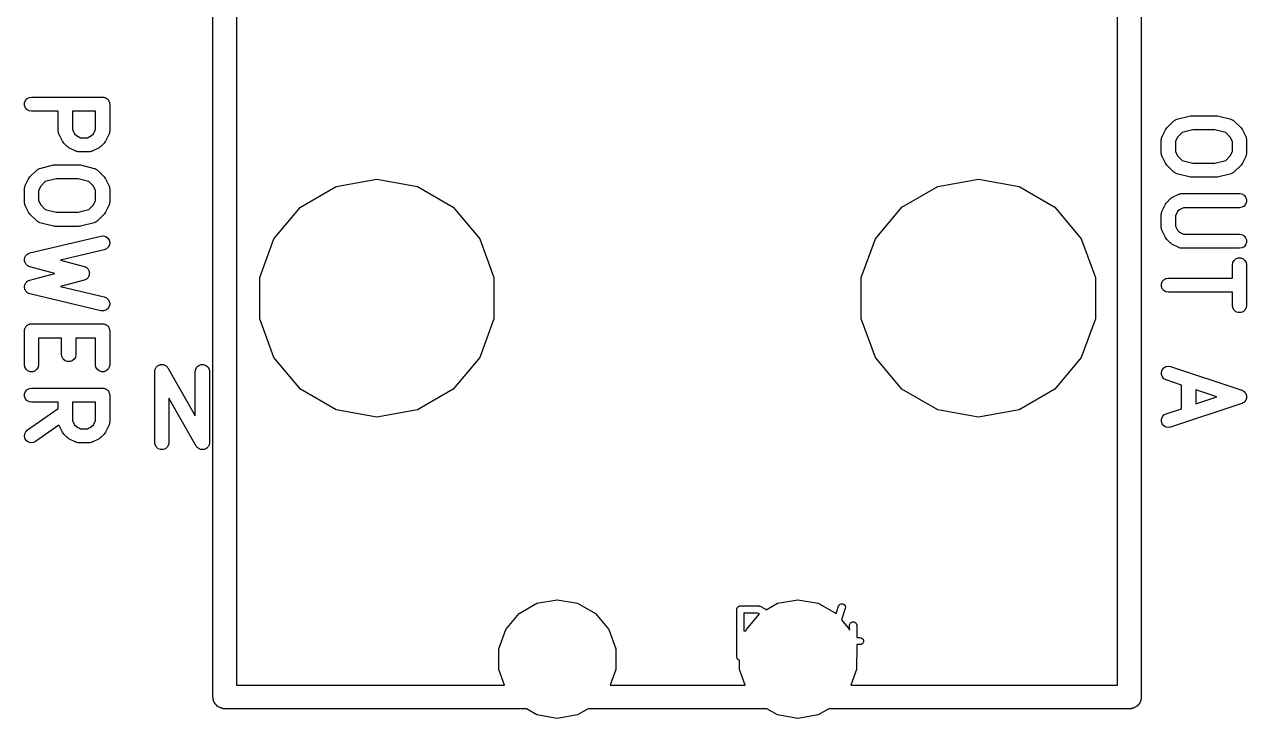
# Model space of a CAD drawing. Extents: x 0 to 76, y -93 to 16.
# Drawn here: x 19.67 to 45.47, y -13.5 to 1.15 of the extents above; entities that cross this region are included whole.
import ezdxf

# ---------------------------------------------------------------- set-up
doc = ezdxf.new("R2010")
doc.units = 0
doc.header["$MEASUREMENT"] = 0
doc.layers.add('BLACK', color=7, linetype='CONTINUOUS')

msp = doc.modelspace()

# ---------------------------------------------------------------- linework, layer by layer
at = {"layer": 'Black'}
for p, q in [((23.65, -13.05), (23.65, 9.05)), ((43.25, 9.05), (43.25, -13.05)), ((24.15, 8.8), (24.15, -12.8)), ((42.75, -12.8), (42.75, 8.8)), ((19.6737, -0.50967), (19.6915, -0.46071)), ((19.6737, -0.56176), (19.6737, -0.50967)), ((19.6915, -0.46071), (19.725, -0.42081)), ((19.725, -0.42081), (19.7701, -0.39476)), ((19.7701, -0.39476), (19.8214, -0.38571)), ((19.8214, -0.38571), (21.3214, -0.38571)), ((21.3214, -0.38571), (21.3344, -0.38799)), ((21.3344, -0.38799), (21.3475, -0.38799)), ((21.3475, -0.38799), (21.3598, -0.39248)), ((21.3598, -0.39248), (21.3727, -0.39476)), ((21.3727, -0.39476), (21.3841, -0.40132)), ((21.3841, -0.40132), (21.3964, -0.40581)), ((21.3964, -0.40581), (21.4065, -0.41424)), ((21.4065, -0.41424), (21.4178, -0.42081)), ((21.4178, -0.42081), (21.4263, -0.43086)), ((21.4263, -0.43086), (21.4363, -0.4393)), ((21.4363, -0.4393), (21.4429, -0.45066)), ((21.4429, -0.45066), (21.4513, -0.46071)), ((21.4513, -0.46071), (21.4558, -0.47305)), ((21.4558, -0.47305), (21.4624, -0.48441)), ((21.4624, -0.48441), (21.4647, -0.49734)), ((21.4647, -0.49734), (21.4691, -0.50967)), ((21.4691, -0.50967), (21.4691, -0.52279)), ((19.6915, -0.61071), (19.6737, -0.56176)), ((19.725, -0.65062), (19.6915, -0.61071)), ((19.7701, -0.67667), (19.725, -0.65062)), ((19.8214, -0.68571), (19.7701, -0.67667)), ((20.3857, -0.68571), (19.8214, -0.68571)), ((20.3857, -1.10714), (20.3857, -0.68571)), ((20.6857, -0.68571), (20.6857, -1.07173)), ((21.1714, -0.68571), (20.6857, -0.68571)), ((21.1714, -1.07173), (21.1714, -0.68571)), ((21.4691, -0.52279), (21.4714, -0.53571)), ((21.4714, -0.53571), (21.4714, -1.10714)), ((43.7868, -1.03679), (43.9296, -0.89393)), ((43.9296, -0.89393), (43.9414, -0.88569)), ((43.9414, -0.88569), (43.9518, -0.8757)), ((43.9518, -0.8757), (43.9626, -0.87086)), ((43.9626, -0.87086), (43.9723, -0.86405)), ((43.9723, -0.86405), (43.9862, -0.86033)), ((43.9862, -0.86033), (43.9993, -0.85448)), ((43.9993, -0.85448), (44.285, -0.78305)), ((44.285, -0.78305), (44.3034, -0.78176)), ((44.3034, -0.78176), (44.3214, -0.77857)), ((44.3214, -0.77857), (44.8214, -0.77857)), ((44.8214, -0.77857), (44.8395, -0.78176)), ((44.8395, -0.78176), (44.8578, -0.78305)), ((44.8578, -0.78305), (45.1435, -0.85448)), ((45.1435, -0.85448), (45.1566, -0.86033)), ((45.1566, -0.86033), (45.1705, -0.86405)), ((45.1705, -0.86405), (45.1803, -0.87086)), ((45.1803, -0.87086), (45.1911, -0.8757)), ((45.1911, -0.8757), (45.2014, -0.88569)), ((45.2014, -0.88569), (45.2132, -0.89393)), ((45.2132, -0.89393), (45.3561, -1.03679)), ((20.3872, -1.11566), (20.3857, -1.10714)), ((20.3867, -1.12429), (20.3872, -1.11566)), ((20.3917, -1.14114), (20.3867, -1.12429)), ((20.3948, -1.15844), (20.3917, -1.14114)), ((20.3991, -1.16594), (20.3948, -1.15844)), ((20.4016, -1.17422), (20.3991, -1.16594)), ((20.473, -1.31708), (20.4016, -1.17422)), ((20.6857, -1.07173), (20.7304, -1.16115)), ((20.7304, -1.16115), (20.7674, -1.19815)), ((20.7674, -1.19815), (20.8568, -1.24286)), ((20.8568, -1.24286), (21.0003, -1.24286)), ((21.0003, -1.24286), (21.0897, -1.19815)), ((21.0897, -1.19815), (21.1267, -1.16115)), ((21.1267, -1.16115), (21.1714, -1.07173)), ((21.4556, -1.17422), (21.3842, -1.31708)), ((21.4581, -1.16594), (21.4556, -1.17422)), ((21.4624, -1.15844), (21.4581, -1.16594)), ((21.4654, -1.14114), (21.4624, -1.15844)), ((21.4704, -1.12429), (21.4654, -1.14114)), ((21.4714, -1.10714), (21.4699, -1.11566)), ((21.4699, -1.11566), (21.4704, -1.12429)), ((43.6714, -1.28571), (43.6729, -1.2772)), ((43.6714, -1.57143), (43.6714, -1.28571)), ((43.6724, -1.26856), (43.6774, -1.25172)), ((43.6729, -1.2772), (43.6724, -1.26856)), ((43.6774, -1.25172), (43.6805, -1.23441)), ((43.6805, -1.23441), (43.6848, -1.22692)), ((43.6848, -1.22692), (43.6873, -1.21863)), ((43.6873, -1.21863), (43.7587, -1.07577)), ((43.7587, -1.07577), (43.773, -1.05647)), ((43.773, -1.05647), (43.7868, -1.03679)), ((44.0161, -1.23171), (43.9714, -1.32112)), ((44.1124, -1.13544), (44.0161, -1.23171)), ((44.3399, -1.07857), (44.1124, -1.13544)), ((44.803, -1.07857), (44.3399, -1.07857)), ((45.0305, -1.13544), (44.803, -1.07857)), ((45.1267, -1.23171), (45.0305, -1.13544)), ((45.1714, -1.32112), (45.1267, -1.23171)), ((45.3561, -1.03679), (45.3698, -1.05648)), ((45.3698, -1.05648), (45.3842, -1.07577)), ((45.3842, -1.07577), (45.4556, -1.21863)), ((45.4556, -1.21863), (45.4581, -1.22692)), ((45.4581, -1.22692), (45.4624, -1.23441)), ((45.4624, -1.23441), (45.4654, -1.25172)), ((45.4654, -1.25172), (45.4704, -1.26856)), ((45.4704, -1.26856), (45.4699, -1.27719)), ((45.4699, -1.27719), (45.4714, -1.28571)), ((45.4714, -1.28571), (45.4714, -1.57143)), ((20.4873, -1.33638), (20.473, -1.31708)), ((20.5011, -1.35607), (20.4873, -1.33638)), ((20.5725, -1.42749), (20.5011, -1.35607)), ((20.5922, -1.44128), (20.5725, -1.42749)), ((20.6115, -1.45559), (20.5922, -1.44128)), ((20.7543, -1.52702), (20.6115, -1.45559)), ((20.7626, -1.52949), (20.7543, -1.52702)), ((20.7701, -1.53381), (20.7626, -1.52949)), ((20.7874, -1.53686), (20.7701, -1.53381)), ((20.8043, -1.54187), (20.7874, -1.53686)), ((20.8129, -1.54136), (20.8043, -1.54187)), ((20.8214, -1.54286), (20.8129, -1.54136)), ((21.0357, -1.54286), (20.8214, -1.54286)), ((21.0442, -1.54136), (21.0357, -1.54286)), ((21.0529, -1.54187), (21.0442, -1.54136)), ((21.0697, -1.53686), (21.0529, -1.54187)), ((21.087, -1.53381), (21.0697, -1.53686)), ((21.0945, -1.52949), (21.087, -1.53381)), ((21.1028, -1.52702), (21.0945, -1.52949)), ((21.2457, -1.45559), (21.1028, -1.52702)), ((21.2649, -1.44129), (21.2457, -1.45559)), ((21.2846, -1.42749), (21.2649, -1.44129)), ((21.3561, -1.35607), (21.2846, -1.42749)), ((21.3699, -1.33638), (21.3561, -1.35607)), ((21.3842, -1.31708), (21.3699, -1.33638)), ((43.9714, -1.32112), (43.9714, -1.53602)), ((43.9714, -1.53602), (44.0161, -1.62543)), ((45.1267, -1.62543), (45.1714, -1.53602)), ((45.1714, -1.53602), (45.1714, -1.32112)), ((43.6729, -1.57994), (43.6714, -1.57143)), ((43.6724, -1.58858), (43.6729, -1.57994)), ((43.6774, -1.60542), (43.6724, -1.58858)), ((43.6805, -1.62273), (43.6774, -1.60542)), ((43.6848, -1.63022), (43.6805, -1.62273)), ((43.6873, -1.63851), (43.6848, -1.63022)), ((43.7587, -1.78137), (43.6873, -1.63851)), ((43.773, -1.80067), (43.7587, -1.78137)), ((43.7868, -1.82035), (43.773, -1.80067)), ((44.0161, -1.62543), (44.1124, -1.7217)), ((44.1124, -1.7217), (44.3399, -1.77857)), ((44.3399, -1.77857), (44.803, -1.77857)), ((44.803, -1.77857), (45.0305, -1.7217)), ((45.0305, -1.7217), (45.1267, -1.62543)), ((45.3698, -1.80067), (45.3561, -1.82035)), ((45.3842, -1.78137), (45.3698, -1.80067)), ((45.4556, -1.63851), (45.3842, -1.78137)), ((45.4581, -1.63022), (45.4556, -1.63851)), ((45.4624, -1.62273), (45.4581, -1.63022)), ((45.4654, -1.60542), (45.4624, -1.62273)), ((45.4704, -1.58858), (45.4654, -1.60542)), ((45.4714, -1.57143), (45.4699, -1.57995)), ((45.4699, -1.57995), (45.4704, -1.58858)), ((19.7868, -2.07251), (19.9296, -1.92965)), ((19.9296, -1.92965), (19.9414, -1.9214)), ((19.9414, -1.9214), (19.9518, -1.91141)), ((19.9518, -1.91141), (19.9626, -1.90657)), ((19.9626, -1.90657), (19.9723, -1.89977)), ((19.9723, -1.89977), (19.9862, -1.89605)), ((19.9862, -1.89605), (19.9993, -1.89019)), ((19.9993, -1.89019), (20.285, -1.81876)), ((20.285, -1.81876), (20.3034, -1.81747)), ((20.3034, -1.81747), (20.3214, -1.81428)), ((20.3214, -1.81428), (20.8214, -1.81428)), ((20.8214, -1.81428), (20.8395, -1.81747)), ((20.8395, -1.81747), (20.8578, -1.81876)), ((20.8578, -1.81876), (21.1435, -1.89019)), ((21.1435, -1.89019), (21.1566, -1.89605)), ((21.1566, -1.89605), (21.1705, -1.89977)), ((21.1705, -1.89977), (21.1803, -1.90658)), ((21.1803, -1.90658), (21.1911, -1.91141)), ((21.1911, -1.91141), (21.2014, -1.9214)), ((21.2014, -1.9214), (21.2132, -1.92965)), ((21.2132, -1.92965), (21.3561, -2.07251)), ((43.9296, -1.96321), (43.7868, -1.82035)), ((43.9414, -1.97145), (43.9296, -1.96321)), ((43.9518, -1.98145), (43.9414, -1.97145)), ((43.9626, -1.98628), (43.9518, -1.98145)), ((43.9723, -1.99309), (43.9626, -1.98628)), ((43.9862, -1.99681), (43.9723, -1.99309)), ((43.9993, -2.00266), (43.9862, -1.99681)), ((44.285, -2.07409), (43.9993, -2.00266)), ((45.1435, -2.00266), (44.8578, -2.07409)), ((45.1566, -1.99681), (45.1435, -2.00266)), ((45.1705, -1.99309), (45.1566, -1.99681)), ((45.1803, -1.98628), (45.1705, -1.99309)), ((45.1911, -1.98145), (45.1803, -1.98628)), ((45.2014, -1.97145), (45.1911, -1.98145)), ((45.2132, -1.96321), (45.2014, -1.97145)), ((45.3561, -1.82035), (45.2132, -1.96321)), ((19.6714, -2.32143), (19.6729, -2.31291)), ((19.6714, -2.60714), (19.6714, -2.32143)), ((19.6724, -2.30428), (19.6774, -2.28743)), ((19.6729, -2.31291), (19.6724, -2.30428)), ((19.6774, -2.28743), (19.6805, -2.27012)), ((19.6805, -2.27012), (19.6848, -2.26263)), ((19.6848, -2.26263), (19.6873, -2.25435)), ((19.6873, -2.25435), (19.7587, -2.11149)), ((19.7587, -2.11149), (19.773, -2.09219)), ((19.773, -2.09219), (19.7868, -2.07251)), ((20.0161, -2.26743), (19.9714, -2.35684)), ((20.1124, -2.17116), (20.0161, -2.26743)), ((20.3399, -2.11428), (20.1124, -2.17116)), ((20.803, -2.11428), (20.3399, -2.11428)), ((21.0305, -2.17116), (20.803, -2.11428)), ((21.1267, -2.26742), (21.0305, -2.17116)), ((21.1714, -2.35684), (21.1267, -2.26742)), ((21.3561, -2.07251), (21.3698, -2.09219)), ((21.3698, -2.09219), (21.3842, -2.11149)), ((21.3842, -2.11149), (21.4556, -2.25434)), ((21.4556, -2.25434), (21.4581, -2.26263)), ((21.4581, -2.26263), (21.4624, -2.27012)), ((21.4624, -2.27012), (21.4654, -2.28743)), ((21.4654, -2.28743), (21.4704, -2.30428)), ((21.4704, -2.30428), (21.4699, -2.31291)), ((21.4699, -2.31291), (21.4714, -2.32143)), ((21.4714, -2.32143), (21.4714, -2.60714)), ((25.4969, -2.70757), (26.2517, -2.27179)), ((26.2517, -2.27179), (27.11, -2.12045)), ((27.11, -2.12045), (27.9683, -2.27179)), ((27.9683, -2.27179), (28.7231, -2.70757)), ((38.1969, -2.70757), (38.9517, -2.27179)), ((38.9517, -2.27179), (39.81, -2.12045)), ((39.81, -2.12045), (40.6683, -2.27179)), ((40.6683, -2.27179), (41.4231, -2.70757)), ((44.3034, -2.07538), (44.285, -2.07409)), ((44.3214, -2.07857), (44.3034, -2.07538)), ((44.8214, -2.07857), (44.3214, -2.07857)), ((44.8395, -2.07538), (44.8214, -2.07857)), ((44.8578, -2.07409), (44.8395, -2.07538)), ((19.9714, -2.35684), (19.9714, -2.57173)), ((19.9714, -2.57173), (20.0161, -2.66115)), ((21.1267, -2.66115), (21.1714, -2.57173)), ((21.1714, -2.57173), (21.1714, -2.35684)), ((43.7868, -2.60822), (43.8582, -2.53679)), ((43.8582, -2.53679), (43.8779, -2.52301)), ((43.8779, -2.52301), (43.8972, -2.50869)), ((43.8972, -2.50869), (44.0401, -2.43727)), ((44.0401, -2.43727), (44.0483, -2.4348)), ((44.0483, -2.4348), (44.0558, -2.43047)), ((44.0558, -2.43047), (44.0731, -2.42742)), ((44.0731, -2.42742), (44.09, -2.42241)), ((44.09, -2.42241), (44.0986, -2.42293)), ((44.0986, -2.42293), (44.1071, -2.42143)), ((44.1071, -2.42143), (45.3214, -2.42143)), ((45.3214, -2.42143), (45.3727, -2.43047)), ((45.3727, -2.43047), (45.4178, -2.45652)), ((45.4178, -2.45652), (45.4513, -2.49643)), ((45.4513, -2.49643), (45.4691, -2.54538)), ((45.4691, -2.54538), (45.4691, -2.59748)), ((19.6729, -2.61566), (19.6714, -2.60714)), ((19.6724, -2.62429), (19.6729, -2.61566)), ((19.6774, -2.64114), (19.6724, -2.62429)), ((19.6805, -2.65844), (19.6774, -2.64114)), ((19.6848, -2.66594), (19.6805, -2.65844)), ((19.6873, -2.67422), (19.6848, -2.66594)), ((19.7587, -2.81708), (19.6873, -2.67422)), ((19.773, -2.83638), (19.7587, -2.81708)), ((19.7868, -2.85607), (19.773, -2.83638)), ((20.0161, -2.66115), (20.1124, -2.75741)), ((20.1124, -2.75741), (20.3399, -2.81428)), ((20.3399, -2.81428), (20.803, -2.81428)), ((20.803, -2.81428), (21.0305, -2.75741)), ((21.0305, -2.75741), (21.1267, -2.66115)), ((21.3698, -2.83638), (21.3561, -2.85607)), ((21.3842, -2.81708), (21.3698, -2.83638)), ((21.4556, -2.67422), (21.3842, -2.81708)), ((21.4581, -2.66594), (21.4556, -2.67422)), ((21.4624, -2.65844), (21.4581, -2.66594)), ((21.4654, -2.64113), (21.4624, -2.65844)), ((21.4704, -2.62429), (21.4654, -2.64113)), ((21.4714, -2.60714), (21.4699, -2.61566)), ((21.4699, -2.61566), (21.4704, -2.62429)), ((24.9367, -3.37522), (25.4969, -2.70757)), ((28.7231, -2.70757), (29.2833, -3.37522)), ((37.6367, -3.37522), (38.1969, -2.70757)), ((41.4231, -2.70757), (41.9833, -3.37522)), ((43.6724, -2.83999), (43.6774, -2.82315)), ((43.6774, -2.82315), (43.6805, -2.80584)), ((43.6805, -2.80584), (43.6848, -2.79835)), ((43.6848, -2.79835), (43.6873, -2.79006)), ((43.6873, -2.79006), (43.7587, -2.6472)), ((43.7587, -2.6472), (43.773, -2.6279)), ((43.773, -2.6279), (43.7868, -2.60822)), ((44.0161, -2.80314), (43.9714, -2.89255)), ((44.0531, -2.76613), (44.0161, -2.80314)), ((44.1426, -2.72143), (44.0531, -2.76613)), ((45.3214, -2.72143), (44.1426, -2.72143)), ((45.3727, -2.71238), (45.3214, -2.72143)), ((45.4178, -2.68634), (45.3727, -2.71238)), ((45.4513, -2.64643), (45.4178, -2.68634)), ((45.4691, -2.59748), (45.4513, -2.64643)), ((19.9296, -2.99892), (19.7868, -2.85607)), ((19.9414, -3.00717), (19.9296, -2.99892)), ((19.9518, -3.01716), (19.9414, -3.00717)), ((19.9626, -3.02199), (19.9518, -3.01716)), ((19.9723, -3.0288), (19.9626, -3.02199)), ((19.9862, -3.03252), (19.9723, -3.0288)), ((19.9993, -3.03838), (19.9862, -3.03252)), ((20.285, -3.10981), (19.9993, -3.03838)), ((21.1435, -3.03838), (20.8578, -3.10981)), ((21.1566, -3.03252), (21.1435, -3.03838)), ((21.1705, -3.0288), (21.1566, -3.03252)), ((21.1803, -3.02199), (21.1705, -3.0288)), ((21.1911, -3.01716), (21.1803, -3.02199)), ((21.2014, -3.00717), (21.1911, -3.01716)), ((21.2132, -2.99892), (21.2014, -3.00717)), ((21.3561, -2.85607), (21.2132, -2.99892)), ((43.6714, -2.85714), (43.6729, -2.84863)), ((43.6714, -3.14286), (43.6714, -2.85714)), ((43.6729, -2.84863), (43.6724, -2.83999)), ((43.9714, -2.89255), (43.9714, -3.10745)), ((19.7867, -3.67551), (21.2867, -3.31837)), ((20.3034, -3.1111), (20.285, -3.10981)), ((20.3214, -3.11428), (20.3034, -3.1111)), ((20.8214, -3.11428), (20.3214, -3.11428)), ((20.8395, -3.1111), (20.8214, -3.11428)), ((20.8578, -3.10981), (20.8395, -3.1111)), ((21.2867, -3.31837), (21.3387, -3.31528)), ((21.3387, -3.31528), (21.3886, -3.33017)), ((21.3886, -3.33017), (21.4304, -3.36124)), ((43.6729, -3.15137), (43.6714, -3.14286)), ((43.6724, -3.16001), (43.6729, -3.15137)), ((43.6774, -3.17685), (43.6724, -3.16001)), ((43.6805, -3.19416), (43.6774, -3.17685)), ((43.6848, -3.20165), (43.6805, -3.19416)), ((43.6873, -3.20994), (43.6848, -3.20165)), ((43.7587, -3.3528), (43.6873, -3.20994)), ((43.773, -3.37209), (43.7587, -3.3528)), ((43.9714, -3.10745), (44.0161, -3.19686)), ((44.0161, -3.19686), (44.0531, -3.23386)), ((44.0531, -3.23386), (44.1426, -3.27857)), ((44.1426, -3.27857), (45.3214, -3.27857)), ((45.3214, -3.27857), (45.3727, -3.28762)), ((45.3727, -3.28762), (45.4178, -3.31366)), ((45.4178, -3.31366), (45.4513, -3.35357)), ((45.4513, -3.35357), (45.4691, -3.40252)), ((21.3562, -3.61021), (20.4345, -3.82966)), ((21.404, -3.58952), (21.3562, -3.61021)), ((21.4418, -3.55374), (21.404, -3.58952)), ((21.4304, -3.36124), (21.4591, -3.40473)), ((21.4652, -3.50716), (21.4418, -3.55374)), ((21.4591, -3.40473), (21.4712, -3.45541)), ((21.4712, -3.45541), (21.4652, -3.50716)), ((24.6386, -4.19422), (24.9367, -3.37522)), ((29.2833, -3.37522), (29.5814, -4.19422)), ((37.3386, -4.19422), (37.6367, -3.37522)), ((41.9833, -3.37522), (42.2814, -4.19422)), ((43.7868, -3.39178), (43.773, -3.37209)), ((43.8582, -3.46321), (43.7868, -3.39178)), ((43.8779, -3.477), (43.8582, -3.46321)), ((43.8972, -3.49131), (43.8779, -3.477)), ((44.0401, -3.56274), (43.8972, -3.49131)), ((44.0483, -3.5652), (44.0401, -3.56274)), ((44.0558, -3.56953), (44.0483, -3.5652)), ((44.0731, -3.57258), (44.0558, -3.56953)), ((44.09, -3.57759), (44.0731, -3.57258)), ((44.0986, -3.57707), (44.09, -3.57759)), ((44.1071, -3.57857), (44.0986, -3.57707)), ((45.3214, -3.57857), (44.1071, -3.57857)), ((45.3727, -3.56953), (45.3214, -3.57857)), ((45.4178, -3.54348), (45.3727, -3.56953)), ((45.4513, -3.50357), (45.4178, -3.54348)), ((45.4691, -3.45462), (45.4513, -3.50357)), ((45.4691, -3.40252), (45.4691, -3.45462)), ((19.6717, -3.83031), (19.673, -3.81944)), ((19.6752, -3.84519), (19.6717, -3.83031)), ((19.672, -3.80853), (19.6759, -3.79375)), ((19.673, -3.81944), (19.672, -3.80853)), ((19.6766, -3.86042), (19.6752, -3.84519)), ((19.6759, -3.79375), (19.6777, -3.77856)), ((19.6812, -3.87034), (19.6766, -3.86042)), ((19.6777, -3.77856), (19.6826, -3.76877)), ((19.6826, -3.76877), (19.6854, -3.7582)), ((19.6854, -3.7582), (19.6942, -3.74566)), ((19.6942, -3.74566), (19.701, -3.73198)), ((19.701, -3.73198), (19.709, -3.72446)), ((19.709, -3.72446), (19.7152, -3.71549)), ((19.7152, -3.71549), (19.7278, -3.7067)), ((19.7278, -3.7067), (19.7389, -3.69619)), ((19.7389, -3.69619), (19.7489, -3.69184)), ((19.7489, -3.69184), (19.7579, -3.68556)), ((19.7579, -3.68556), (19.7726, -3.68158)), ((19.7726, -3.68158), (19.7867, -3.67551)), ((20.4345, -3.82966), (20.9315, -3.96221)), ((45.1805, -3.87727), (45.2065, -3.83215)), ((45.2065, -3.83215), (45.2464, -3.79867)), ((45.2464, -3.79867), (45.2954, -3.78085)), ((45.2954, -3.78085), (45.3475, -3.78085)), ((45.3475, -3.78085), (45.3964, -3.79867)), ((45.3964, -3.79867), (45.4363, -3.83215)), ((45.4363, -3.83215), (45.4624, -3.87727)), ((19.6838, -3.88098), (19.6812, -3.87034)), ((19.6922, -3.89375), (19.6838, -3.88098)), ((19.6987, -3.90761), (19.6922, -3.89375)), ((19.7064, -3.91534), (19.6987, -3.90761)), ((19.7124, -3.92448), (19.7064, -3.91534)), ((19.7247, -3.9336), (19.7124, -3.92448)), ((19.7355, -3.9444), (19.7247, -3.9336)), ((19.7455, -3.94902), (19.7355, -3.9444)), ((19.7542, -3.95554), (19.7455, -3.94902)), ((19.7689, -3.95992), (19.7542, -3.95554)), ((19.7828, -3.96636), (19.7689, -3.95992)), ((20.3107, -4.10714), (19.7828, -3.96636)), ((19.7828, -4.24792), (20.3107, -4.10714)), ((20.9315, -3.96221), (20.9436, -3.96781)), ((20.9436, -3.96781), (20.9564, -3.97127)), ((20.9564, -3.97127), (20.967, -3.97871)), ((20.967, -3.97871), (20.9787, -3.98417)), ((20.9787, -3.98417), (20.9882, -3.99356)), ((20.9882, -3.99356), (20.9991, -4.0012)), ((20.9991, -4.0012), (21.0065, -4.01181)), ((21.0065, -4.01181), (21.0156, -4.02096)), ((21.0156, -4.02096), (21.0213, -4.03301)), ((21.0213, -4.03301), (21.0289, -4.04391)), ((21.0289, -4.04391), (21.0322, -4.05642)), ((21.0322, -4.05642), (21.0377, -4.06815)), ((21.0377, -4.06815), (21.0389, -4.08139)), ((21.0389, -4.08139), (21.0423, -4.09425)), ((21.0423, -4.12004), (21.0389, -4.13289)), ((21.0423, -4.09425), (21.0412, -4.10714)), ((21.0412, -4.10714), (21.0423, -4.12004)), ((45.1714, -3.92857), (45.1805, -3.87727)), ((45.1714, -4.20714), (45.1714, -3.92857)), ((45.4624, -3.87727), (45.4714, -3.92857)), ((45.4714, -3.92857), (45.4714, -4.78571)), ((19.6717, -4.38398), (19.6752, -4.3691)), ((19.673, -4.39485), (19.6717, -4.38398)), ((19.6752, -4.3691), (19.6766, -4.35386)), ((19.6766, -4.35386), (19.6812, -4.34395)), ((19.6812, -4.34395), (19.6838, -4.3333)), ((19.6838, -4.3333), (19.6922, -4.32053)), ((19.6922, -4.32053), (19.6987, -4.30667)), ((19.6987, -4.30667), (19.7064, -4.29894)), ((19.7064, -4.29894), (19.7124, -4.28981)), ((19.7124, -4.28981), (19.7247, -4.28069)), ((19.7247, -4.28069), (19.7355, -4.26988)), ((19.7355, -4.26988), (19.7455, -4.26527)), ((19.7455, -4.26527), (19.7542, -4.25874)), ((19.7542, -4.25874), (19.7689, -4.25437)), ((19.7689, -4.25437), (19.7828, -4.24792)), ((20.9315, -4.25208), (20.4345, -4.38462)), ((20.4345, -4.38462), (21.3562, -4.60408)), ((20.9436, -4.24647), (20.9315, -4.25208)), ((20.9564, -4.24301), (20.9436, -4.24647)), ((20.967, -4.23558), (20.9564, -4.24301)), ((20.9787, -4.23012), (20.967, -4.23558)), ((20.9882, -4.22072), (20.9787, -4.23012)), ((20.9991, -4.21308), (20.9882, -4.22072)), ((21.0065, -4.20247), (20.9991, -4.21308)), ((21.0156, -4.19333), (21.0065, -4.20247)), ((21.0213, -4.18128), (21.0156, -4.19333)), ((21.0289, -4.17037), (21.0213, -4.18128)), ((21.0322, -4.15786), (21.0289, -4.17037)), ((21.0377, -4.14614), (21.0322, -4.15786)), ((21.0389, -4.13289), (21.0377, -4.14614)), ((24.6386, -5.06578), (24.6386, -4.19422)), ((29.5814, -4.19422), (29.5814, -5.06578)), ((37.3386, -5.06578), (37.3386, -4.19422)), ((42.2814, -4.19422), (42.2814, -5.06578)), ((43.6737, -4.3311), (43.6915, -4.28214)), ((43.6737, -4.38319), (43.6737, -4.3311)), ((43.6915, -4.43214), (43.6737, -4.38319)), ((43.6915, -4.28214), (43.725, -4.24224)), ((43.725, -4.24224), (43.7701, -4.21619)), ((43.7701, -4.21619), (43.8214, -4.20714)), ((43.8214, -4.20714), (45.1714, -4.20714)), ((19.672, -4.40575), (19.673, -4.39485)), ((19.6759, -4.42053), (19.672, -4.40575)), ((19.6777, -4.43573), (19.6759, -4.42053)), ((19.6826, -4.44551), (19.6777, -4.43573)), ((19.6854, -4.45609), (19.6826, -4.44551)), ((19.6942, -4.46863), (19.6854, -4.45609)), ((19.701, -4.48231), (19.6942, -4.46863)), ((19.709, -4.48983), (19.701, -4.48231)), ((19.7152, -4.4988), (19.709, -4.48983)), ((19.7278, -4.50758), (19.7152, -4.4988)), ((19.7389, -4.51809), (19.7278, -4.50758)), ((19.7489, -4.52244), (19.7389, -4.51809)), ((19.7579, -4.52873), (19.7489, -4.52244)), ((19.7726, -4.5327), (19.7579, -4.52873)), ((19.7867, -4.53878), (19.7726, -4.5327)), ((21.2867, -4.89592), (19.7867, -4.53878)), ((21.3562, -4.60408), (21.404, -4.62476)), ((21.404, -4.62476), (21.4418, -4.66055)), ((43.725, -4.47205), (43.6915, -4.43214)), ((43.7701, -4.4981), (43.725, -4.47205)), ((43.8214, -4.50714), (43.7701, -4.4981)), ((45.1714, -4.50714), (43.8214, -4.50714)), ((45.1714, -4.78571), (45.1714, -4.50714)), ((21.3387, -4.899), (21.2867, -4.89592)), ((21.3886, -4.88411), (21.3387, -4.899)), ((21.4304, -4.85305), (21.3886, -4.88411)), ((21.4591, -4.80955), (21.4304, -4.85305)), ((21.4418, -4.66055), (21.4652, -4.70713)), ((21.4712, -4.75888), (21.4591, -4.80955)), ((21.4652, -4.70713), (21.4712, -4.75888)), ((45.1805, -4.83702), (45.1714, -4.78571)), ((45.2065, -4.88213), (45.1805, -4.83702)), ((45.2464, -4.91562), (45.2065, -4.88213)), ((45.4363, -4.88213), (45.3964, -4.91562)), ((45.4624, -4.83702), (45.4363, -4.88213)), ((45.4714, -4.78571), (45.4624, -4.83702)), ((24.9367, -5.88477), (24.6386, -5.06578)), ((29.5814, -5.06578), (29.2833, -5.88477)), ((37.6367, -5.88477), (37.3386, -5.06578)), ((42.2814, -5.06578), (41.9833, -5.88477)), ((45.2954, -4.93344), (45.2464, -4.91562)), ((45.3475, -4.93344), (45.2954, -4.93344)), ((45.3964, -4.91562), (45.3475, -4.93344)), ((19.6714, -5.32143), (19.6737, -5.3085)), ((19.6714, -6.03571), (19.6714, -5.32143)), ((19.6737, -5.29538), (19.6782, -5.28305)), ((19.6737, -5.3085), (19.6737, -5.29538)), ((19.6782, -5.28305), (19.6805, -5.27013)), ((19.6805, -5.27013), (19.687, -5.25876)), ((19.687, -5.25876), (19.6915, -5.24643)), ((19.6915, -5.24643), (19.7, -5.23638)), ((19.7, -5.23638), (19.7065, -5.22501)), ((19.7065, -5.22501), (19.7166, -5.21657)), ((19.7166, -5.21657), (19.725, -5.20652)), ((19.725, -5.20652), (19.7364, -5.19996)), ((19.7364, -5.19996), (19.7464, -5.19152)), ((19.7464, -5.19152), (19.7588, -5.18704)), ((19.7588, -5.18704), (19.7701, -5.18047)), ((19.7701, -5.18047), (19.7831, -5.1782)), ((19.7831, -5.1782), (19.7954, -5.17371)), ((19.7954, -5.17371), (19.8085, -5.17371)), ((19.8085, -5.17371), (19.8214, -5.17143)), ((19.8214, -5.17143), (21.3214, -5.17143)), ((21.3214, -5.17143), (21.3344, -5.17371)), ((21.3344, -5.17371), (21.3475, -5.17371)), ((21.3475, -5.17371), (21.3598, -5.1782)), ((21.3598, -5.1782), (21.3727, -5.18047)), ((21.3727, -5.18047), (21.3841, -5.18704)), ((21.3841, -5.18704), (21.3964, -5.19152)), ((21.3964, -5.19152), (21.4065, -5.19996)), ((21.4065, -5.19996), (21.4178, -5.20652)), ((21.4178, -5.20652), (21.4263, -5.21657)), ((21.4263, -5.21657), (21.4363, -5.22501)), ((21.4363, -5.22501), (21.4429, -5.23638)), ((21.4429, -5.23638), (21.4513, -5.24643)), ((21.4513, -5.24643), (21.4558, -5.25876)), ((21.4558, -5.25876), (21.4624, -5.27013)), ((21.4624, -5.27013), (21.4647, -5.28305)), ((21.4647, -5.28305), (21.4691, -5.29538)), ((21.4691, -5.29538), (21.4691, -5.3085)), ((21.4691, -5.3085), (21.4714, -5.32143)), ((21.4714, -5.32143), (21.4714, -6.03571)), ((20.4571, -5.47143), (19.9714, -5.47143)), ((19.9714, -5.47143), (19.9714, -6.03571)), ((20.4571, -5.82143), (20.4571, -5.47143)), ((21.1714, -5.47143), (20.7571, -5.47143)), ((20.7571, -5.47143), (20.7571, -5.82143)), ((21.1714, -6.03571), (21.1714, -5.47143)), ((20.4662, -5.87273), (20.4571, -5.82143)), ((20.4922, -5.91785), (20.4662, -5.87273)), ((20.5321, -5.95133), (20.4922, -5.91785)), ((20.722, -5.91785), (20.6821, -5.95133)), ((20.7481, -5.87273), (20.722, -5.91785)), ((20.7571, -5.82143), (20.7481, -5.87273)), ((25.4969, -6.55243), (24.9367, -5.88477)), ((29.2833, -5.88477), (28.7231, -6.55243)), ((38.1969, -6.55243), (37.6367, -5.88477)), ((41.9833, -5.88477), (41.4231, -6.55243)), ((19.6805, -6.08702), (19.6714, -6.03571)), ((19.7065, -6.13213), (19.6805, -6.08702)), ((19.7464, -6.16562), (19.7065, -6.13213)), ((19.7954, -6.18344), (19.7464, -6.16562)), ((19.8475, -6.18344), (19.7954, -6.18344)), ((19.8964, -6.16562), (19.8475, -6.18344)), ((19.9363, -6.13213), (19.8964, -6.16562)), ((19.9624, -6.08702), (19.9363, -6.13213)), ((19.9714, -6.03571), (19.9624, -6.08702)), ((20.5811, -5.96915), (20.5321, -5.95133)), ((20.6332, -5.96915), (20.5811, -5.96915)), ((20.6821, -5.95133), (20.6332, -5.96915)), ((21.1805, -6.08702), (21.1714, -6.03571)), ((21.2065, -6.13213), (21.1805, -6.08702)), ((21.2464, -6.16562), (21.2065, -6.13213)), ((21.2954, -6.18344), (21.2464, -6.16562)), ((21.3475, -6.18344), (21.2954, -6.18344)), ((21.3964, -6.16562), (21.3475, -6.18344)), ((21.4363, -6.13213), (21.3964, -6.16562)), ((21.4624, -6.08702), (21.4363, -6.13213)), ((21.4714, -6.03571), (21.4624, -6.08702)), ((22.4214, -6.17857), (22.4238, -6.16532)), ((22.4214, -7.67857), (22.4214, -6.17857)), ((22.4238, -6.15187), (22.4283, -6.13986)), ((22.4238, -6.16532), (22.4238, -6.15187)), ((22.4283, -6.13986), (22.4305, -6.12727)), ((22.4305, -6.12727), (22.4372, -6.11562)), ((22.4372, -6.11562), (22.4419, -6.10299)), ((22.4419, -6.10299), (22.4501, -6.09323)), ((22.4501, -6.09323), (22.4565, -6.08215)), ((22.4565, -6.08215), (22.4668, -6.0735)), ((22.4668, -6.0735), (22.4755, -6.06324)), ((22.4755, -6.06324), (22.4866, -6.05689)), ((22.4866, -6.05689), (22.4964, -6.04867)), ((22.4964, -6.04867), (22.5091, -6.04406)), ((22.5091, -6.04406), (22.5208, -6.03739)), ((22.5208, -6.03739), (22.5334, -6.03522)), ((22.5334, -6.03522), (22.5454, -6.03085)), ((22.5454, -6.03085), (22.5588, -6.03085)), ((22.5588, -6.03085), (22.5721, -6.02857)), ((22.5721, -6.02857), (22.5847, -6.03085)), ((22.5847, -6.03085), (22.5975, -6.03085)), ((22.5975, -6.03085), (22.6101, -6.03545)), ((22.6101, -6.03545), (22.6234, -6.03785)), ((22.6234, -6.03785), (22.6344, -6.04429)), ((22.6344, -6.04429), (22.6464, -6.04867)), ((22.6464, -6.04867), (22.6567, -6.05732)), ((22.6567, -6.05732), (22.6684, -6.0641)), ((22.6684, -6.0641), (22.6765, -6.07393)), ((22.6765, -6.07393), (22.6863, -6.08215)), ((22.6863, -6.08215), (22.6931, -6.09381)), ((22.6931, -6.09381), (22.7017, -6.10415)), ((22.7017, -6.10415), (23.2786, -7.11374)), ((23.2786, -6.17857), (23.2876, -6.12727)), ((23.2786, -7.11374), (23.2786, -6.17857)), ((23.2876, -6.12727), (23.3137, -6.08215)), ((23.3137, -6.08215), (23.3536, -6.04867)), ((23.3536, -6.04867), (23.4025, -6.03085)), ((23.4025, -6.03085), (23.4546, -6.03085)), ((23.4546, -6.03085), (23.5036, -6.04867)), ((23.5036, -6.04867), (23.5435, -6.08215)), ((23.5435, -6.08215), (23.5695, -6.12727)), ((23.5695, -6.12727), (23.5786, -6.17857)), ((23.5786, -6.17857), (23.5786, -7.67857)), ((43.6731, -6.19228), (43.6895, -6.14286)), ((43.6895, -6.14286), (43.7219, -6.10206)), ((43.7219, -6.10206), (43.7663, -6.07479)), ((43.7663, -6.07479), (43.8173, -6.06434)), ((43.8173, -6.06434), (43.8689, -6.07198)), ((43.8689, -6.07198), (45.3689, -6.57198)), ((43.6745, -6.24436), (43.6731, -6.19228)), ((43.6936, -6.29281), (43.6745, -6.24436)), ((43.7282, -6.33178), (43.6936, -6.29281)), ((43.774, -6.35659), (43.7282, -6.33178)), ((44.1, -6.46526), (43.774, -6.35659)), ((19.6737, -6.65252), (19.6915, -6.60357)), ((19.6737, -6.70462), (19.6737, -6.65252)), ((19.6915, -6.75357), (19.6737, -6.70462)), ((19.6915, -6.60357), (19.725, -6.56366)), ((19.725, -6.56366), (19.7701, -6.53762)), ((19.7701, -6.53762), (19.8214, -6.52857)), ((19.8214, -6.52857), (21.3214, -6.52857)), ((21.3214, -6.52857), (21.3344, -6.53085)), ((21.3344, -6.53085), (21.3475, -6.53085)), ((21.3475, -6.53085), (21.3598, -6.53534)), ((21.3598, -6.53534), (21.3727, -6.53762)), ((21.3727, -6.53762), (21.3841, -6.54418)), ((21.3841, -6.54418), (21.3964, -6.54867)), ((21.3964, -6.54867), (21.4065, -6.5571)), ((21.4065, -6.5571), (21.4178, -6.56366)), ((21.4178, -6.56366), (21.4263, -6.57372)), ((21.4263, -6.57372), (21.4363, -6.58215)), ((21.4363, -6.58215), (21.4429, -6.59352)), ((21.4429, -6.59352), (21.4513, -6.60357)), ((21.4513, -6.60357), (21.4558, -6.6159)), ((21.4558, -6.6159), (21.4624, -6.62727)), ((21.4624, -6.62727), (21.4647, -6.64019)), ((21.4647, -6.64019), (21.4691, -6.65252)), ((21.4691, -6.65252), (21.4691, -6.66565)), ((21.4691, -6.66565), (21.4714, -6.67857)), ((21.4714, -6.67857), (21.4714, -7.25)), ((26.2517, -6.98821), (25.4969, -6.55243)), ((28.7231, -6.55243), (27.9683, -6.98821)), ((38.9517, -6.98821), (38.1969, -6.55243)), ((41.4231, -6.55243), (40.6683, -6.98821)), ((44.1, -6.96331), (44.1, -6.46526)), ((44.8471, -6.71429), (44.4, -6.56526)), ((44.4, -6.56526), (44.4, -6.86332)), ((45.3689, -6.57198), (45.3725, -6.57395)), ((45.3725, -6.57395), (45.3766, -6.57479)), ((45.3766, -6.57479), (45.3953, -6.58631)), ((45.3953, -6.58631), (45.4147, -6.59679)), ((45.4147, -6.59679), (45.4174, -6.59989)), ((45.4174, -6.59989), (45.4209, -6.60206)), ((45.4209, -6.60206), (45.4346, -6.6193)), ((45.4346, -6.6193), (45.4492, -6.63577)), ((45.4492, -6.63577), (45.4508, -6.63962)), ((45.4508, -6.63962), (45.4533, -6.64286)), ((45.4533, -6.64286), (45.4603, -6.66374)), ((45.4603, -6.66374), (45.4684, -6.68421)), ((45.4684, -6.68421), (45.4685, -6.68836)), ((45.4685, -6.68836), (45.4698, -6.69228)), ((45.4698, -6.69228), (45.4692, -6.71429)), ((19.725, -6.79348), (19.6915, -6.75357)), ((19.7701, -6.81953), (19.725, -6.79348)), ((19.7354, -7.41283), (20.3857, -6.95762)), ((19.8214, -6.82857), (19.7701, -6.81953)), ((20.3857, -6.82857), (19.8214, -6.82857)), ((20.3857, -6.95762), (20.3857, -6.82857)), ((20.6857, -6.82857), (20.6857, -7.21459)), ((21.1714, -6.82857), (20.6857, -6.82857)), ((21.1714, -7.21459), (21.1714, -6.82857)), ((23.2983, -7.75299), (22.7214, -6.74341)), ((22.7214, -6.74341), (22.7214, -7.67857)), ((43.774, -7.07198), (44.1, -6.96331)), ((45.3689, -6.85659), (43.8689, -7.35659)), ((44.4, -6.86332), (44.8471, -6.71429)), ((45.3725, -6.85462), (45.3689, -6.85659)), ((45.3766, -6.85379), (45.3725, -6.85462)), ((45.3953, -6.84226), (45.3766, -6.85379)), ((45.4147, -6.83178), (45.3953, -6.84226)), ((45.4174, -6.82869), (45.4147, -6.83178)), ((45.4209, -6.82652), (45.4174, -6.82869)), ((45.4346, -6.80927), (45.4209, -6.82652)), ((45.4492, -6.79281), (45.4346, -6.80927)), ((45.4508, -6.78895), (45.4492, -6.79281)), ((45.4533, -6.78571), (45.4508, -6.78895)), ((45.4603, -6.76483), (45.4533, -6.78571)), ((45.4684, -6.74436), (45.4603, -6.76483)), ((45.4685, -6.74022), (45.4684, -6.74436)), ((45.4698, -6.73629), (45.4685, -6.74022)), ((45.4692, -6.71429), (45.4698, -6.73629)), ((20.6857, -7.21459), (20.7304, -7.304)), ((21.1267, -7.304), (21.1714, -7.21459)), ((27.11, -7.13955), (26.2517, -6.98821)), ((27.9683, -6.98821), (27.11, -7.13955)), ((39.81, -7.13955), (38.9517, -6.98821)), ((40.6683, -6.98821), (39.81, -7.13955)), ((43.6731, -7.23629), (43.6745, -7.18421)), ((43.6745, -7.18421), (43.6936, -7.13577)), ((43.6936, -7.13577), (43.7282, -7.09679)), ((43.7282, -7.09679), (43.774, -7.07198)), ((19.6765, -7.49687), (19.6986, -7.44966)), ((19.6986, -7.44966), (19.7354, -7.41283)), ((20.4005, -7.31348), (19.9074, -7.6586)), ((20.4016, -7.31708), (20.4005, -7.31348)), ((20.473, -7.45994), (20.4016, -7.31708)), ((20.4873, -7.47924), (20.473, -7.45994)), ((20.5011, -7.49892), (20.4873, -7.47924)), ((20.7304, -7.304), (20.7674, -7.34101)), ((20.7674, -7.34101), (20.8568, -7.38571)), ((20.8568, -7.38571), (21.0003, -7.38571)), ((21.0003, -7.38571), (21.0897, -7.34101)), ((21.0897, -7.34101), (21.1267, -7.304)), ((21.3699, -7.47924), (21.3561, -7.49892)), ((21.3842, -7.45994), (21.3699, -7.47924)), ((21.4556, -7.31708), (21.3842, -7.45994)), ((21.4581, -7.30879), (21.4556, -7.31708)), ((21.4624, -7.3013), (21.4581, -7.30879)), ((21.4654, -7.28399), (21.4624, -7.3013)), ((21.4704, -7.26715), (21.4654, -7.28399)), ((21.4714, -7.25), (21.4699, -7.25852)), ((21.4699, -7.25852), (21.4704, -7.26715)), ((43.6895, -7.28571), (43.6731, -7.23629)), ((43.7219, -7.32652), (43.6895, -7.28571)), ((43.7663, -7.35379), (43.7219, -7.32652)), ((43.8173, -7.36423), (43.7663, -7.35379)), ((43.8689, -7.35659), (43.8173, -7.36423)), ((19.672, -7.54877), (19.6765, -7.49687)), ((19.6855, -7.59909), (19.672, -7.54877)), ((19.7153, -7.64177), (19.6855, -7.59909)), ((19.758, -7.67165), (19.7153, -7.64177)), ((19.8083, -7.68514), (19.758, -7.67165)), ((19.8602, -7.68061), (19.8083, -7.68514)), ((19.9074, -7.6586), (19.8602, -7.68061)), ((20.5725, -7.57035), (20.5011, -7.49892)), ((20.5922, -7.58413), (20.5725, -7.57035)), ((20.6115, -7.59845), (20.5922, -7.58413)), ((20.7543, -7.66988), (20.6115, -7.59845)), ((20.7626, -7.67234), (20.7543, -7.66988)), ((20.7701, -7.67667), (20.7626, -7.67234)), ((20.7874, -7.67972), (20.7701, -7.67667)), ((20.8043, -7.68473), (20.7874, -7.67972)), ((20.8129, -7.68421), (20.8043, -7.68473)), ((20.8214, -7.68572), (20.8129, -7.68421)), ((21.0357, -7.68572), (20.8214, -7.68572)), ((21.0442, -7.68421), (21.0357, -7.68572)), ((21.0529, -7.68473), (21.0442, -7.68421)), ((21.0697, -7.67972), (21.0529, -7.68473)), ((21.087, -7.67667), (21.0697, -7.67972)), ((21.0945, -7.67234), (21.087, -7.67667)), ((21.1028, -7.66988), (21.0945, -7.67234)), ((21.2457, -7.59845), (21.1028, -7.66988)), ((21.2649, -7.58415), (21.2457, -7.59845)), ((21.2846, -7.57035), (21.2649, -7.58415)), ((21.3561, -7.49892), (21.2846, -7.57035)), ((22.4305, -7.72987), (22.4214, -7.67857)), ((22.4565, -7.77499), (22.4305, -7.72987)), ((22.7124, -7.72987), (22.6863, -7.77499)), ((22.7214, -7.67857), (22.7124, -7.72987)), ((23.5695, -7.72987), (23.5628, -7.74152)), ((23.5717, -7.71728), (23.5695, -7.72987)), ((23.5762, -7.70528), (23.5717, -7.71728)), ((23.5786, -7.67857), (23.5762, -7.69182)), ((23.5762, -7.69182), (23.5762, -7.70528)), ((22.4964, -7.80847), (22.4565, -7.77499)), ((22.5454, -7.82629), (22.4964, -7.80847)), ((22.5975, -7.82629), (22.5454, -7.82629)), ((22.6464, -7.80847), (22.5975, -7.82629)), ((22.6863, -7.77499), (22.6464, -7.80847)), ((23.3069, -7.76333), (23.2983, -7.75299)), ((23.3137, -7.77499), (23.3069, -7.76333)), ((23.3235, -7.78321), (23.3137, -7.77499)), ((23.3316, -7.79305), (23.3235, -7.78321)), ((23.3433, -7.79983), (23.3316, -7.79305)), ((23.3536, -7.80847), (23.3433, -7.79983)), ((23.3656, -7.81285), (23.3536, -7.80847)), ((23.3766, -7.81929), (23.3656, -7.81285)), ((23.3899, -7.82169), (23.3766, -7.81929)), ((23.4025, -7.82629), (23.3899, -7.82169)), ((23.4153, -7.82629), (23.4025, -7.82629)), ((23.4279, -7.82857), (23.4153, -7.82629)), ((23.4412, -7.82629), (23.4279, -7.82857)), ((23.4546, -7.82629), (23.4412, -7.82629)), ((23.4666, -7.82192), (23.4546, -7.82629)), ((23.4792, -7.81975), (23.4666, -7.82192)), ((23.4909, -7.81308), (23.4792, -7.81975)), ((23.5036, -7.80847), (23.4909, -7.81308)), ((23.5134, -7.80025), (23.5036, -7.80847)), ((23.5245, -7.79391), (23.5134, -7.80025)), ((23.5332, -7.78364), (23.5245, -7.79391)), ((23.5435, -7.77499), (23.5332, -7.78364)), ((23.5499, -7.76391), (23.5435, -7.77499)), ((23.5581, -7.75415), (23.5499, -7.76391)), ((23.5628, -7.74152), (23.5581, -7.75415)), ((30.1134, -11.2888), (30.4908, -11.0709)), ((30.4908, -11.0709), (30.92, -10.9952)), ((30.92, -10.9952), (31.3492, -11.0709)), ((31.3492, -11.0709), (31.7266, -11.2888)), ((35.3287, -11.2107), (35.5708, -11.0709)), ((35.5708, -11.0709), (36, -10.9952)), ((36, -10.9952), (36.4292, -11.0709)), ((36.4292, -11.0709), (36.8051, -11.288)), ((36.8698, -11.1081), (36.8893, -11.0909)), ((36.8893, -11.0909), (36.9135, -11.0813)), ((36.9135, -11.0813), (36.9396, -11.0806)), ((36.9396, -11.0806), (36.9643, -11.0888)), ((36.9643, -11.0888), (36.9847, -11.105)), ((29.8333, -11.6226), (30.1134, -11.2888)), ((31.7266, -11.2888), (32.0067, -11.6226)), ((34.7107, -11.2024), (34.7119, -11.1959)), ((34.7107, -12.2024), (34.7107, -11.2024)), ((34.7119, -11.1894), (34.7141, -11.1832)), ((34.7119, -11.1959), (34.7119, -11.1894)), ((34.7141, -11.1832), (34.7152, -11.1767)), ((34.7152, -11.1767), (34.7185, -11.171)), ((34.7185, -11.171), (34.7208, -11.1649)), ((34.7208, -11.1649), (34.725, -11.1599)), ((34.725, -11.1599), (34.7283, -11.1542)), ((34.7283, -11.1542), (34.7333, -11.15)), ((34.7333, -11.15), (34.7375, -11.1449)), ((34.7375, -11.1449), (34.7432, -11.1416)), ((34.7432, -11.1416), (34.7482, -11.1374)), ((34.7482, -11.1374), (34.7544, -11.1352)), ((34.7544, -11.1352), (34.7601, -11.1319)), ((34.7601, -11.1319), (34.7665, -11.1308)), ((34.7665, -11.1308), (34.7727, -11.1285)), ((34.7727, -11.1285), (34.7793, -11.1285)), ((34.7793, -11.1285), (34.7857, -11.1274)), ((34.7857, -11.1274), (35.1667, -11.1274)), ((34.8607, -11.2774), (34.8607, -11.6512)), ((35.149, -11.2774), (34.8607, -11.2774)), ((34.9133, -11.6226), (35.187, -11.2964)), ((35.187, -11.2964), (35.149, -11.2774)), ((35.1667, -11.1274), (35.1709, -11.1281)), ((35.1709, -11.1281), (35.1752, -11.1279)), ((35.1752, -11.1279), (35.1837, -11.1304)), ((35.1837, -11.1304), (35.1923, -11.1319)), ((35.1923, -11.1319), (35.1961, -11.1341)), ((35.1961, -11.1341), (35.2002, -11.1353)), ((35.2002, -11.1353), (35.2954, -11.1829)), ((35.2954, -11.1829), (35.3051, -11.1901)), ((35.3051, -11.1901), (35.3149, -11.197)), ((35.3149, -11.197), (35.3287, -11.2107)), ((36.8051, -11.288), (36.8574, -11.131)), ((36.8574, -11.131), (36.8698, -11.1081)), ((36.9997, -11.1785), (36.9185, -11.4222)), ((36.9847, -11.105), (36.9983, -11.1272)), ((36.9983, -11.1272), (37.0035, -11.1527)), ((37.0035, -11.1527), (36.9997, -11.1785)), ((36.9185, -11.4222), (37.0867, -11.6226)), ((37.0917, -11.5357), (37.0962, -11.5101)), ((37.0917, -11.6364), (37.0917, -11.5357)), ((37.0962, -11.5101), (37.1092, -11.4875)), ((37.1092, -11.4875), (37.1292, -11.4708)), ((37.1292, -11.4708), (37.1536, -11.4619)), ((37.1536, -11.4619), (37.1797, -11.4619)), ((37.1797, -11.4619), (37.2042, -11.4708)), ((37.2042, -11.4708), (37.2241, -11.4875)), ((37.2241, -11.4875), (37.2371, -11.5101)), ((37.2371, -11.5101), (37.2417, -11.5357)), ((37.2417, -11.5357), (37.2417, -11.794)), ((29.6843, -12.0321), (29.8333, -11.6226)), ((32.0067, -11.6226), (32.1557, -12.0321)), ((34.8607, -11.6512), (34.9029, -11.6512)), ((34.9029, -11.6512), (34.9133, -11.6226)), ((37.0867, -11.6226), (37.0917, -11.6364)), ((37.2417, -11.794), (37.3095, -11.794)), ((37.3095, -11.794), (37.3352, -11.7986)), ((37.3352, -11.7986), (37.3577, -11.8116)), ((37.3577, -11.8116), (37.3745, -11.8315)), ((37.3745, -11.8315), (37.3834, -11.856)), ((37.3834, -11.856), (37.3834, -11.8821)), ((29.6843, -12.4679), (29.6843, -12.0321)), ((32.1557, -12.0321), (32.1557, -12.4679)), ((37.3095, -11.944), (37.2417, -11.944)), ((37.2417, -11.944), (37.2417, -12.2024)), ((37.3352, -11.9395), (37.3095, -11.944)), ((37.3577, -11.9265), (37.3352, -11.9395)), ((37.3745, -11.9065), (37.3577, -11.9265)), ((37.3834, -11.8821), (37.3745, -11.9065)), ((34.7152, -12.228), (34.7107, -12.2024)), ((34.7283, -12.2506), (34.7152, -12.228)), ((34.7482, -12.2673), (34.7283, -12.2506)), ((34.7643, -12.2732), (34.7482, -12.2673)), ((34.7643, -12.4679), (34.7643, -12.2732)), ((37.2371, -12.228), (37.2357, -12.2305)), ((37.2357, -12.2305), (37.2357, -12.4679)), ((37.2417, -12.2024), (37.2371, -12.228)), ((29.8052, -12.8), (29.6843, -12.4679)), ((32.1557, -12.4679), (32.0348, -12.8)), ((34.8852, -12.8), (34.7643, -12.4679)), ((37.2357, -12.4679), (37.1148, -12.8)), ((24.15, -12.8), (29.8052, -12.8)), ((32.0348, -12.8), (34.8852, -12.8)), ((37.1148, -12.8), (42.75, -12.8)), ((23.6538, -13.0715), (23.65, -13.05)), ((23.6538, -13.0934), (23.6538, -13.0715)), ((23.6613, -13.114), (23.6538, -13.0934)), ((23.6651, -13.1355), (23.6613, -13.114)), ((23.676, -13.1544), (23.6651, -13.1355)), ((23.6835, -13.175), (23.676, -13.1544)), ((43.224, -13.1544), (43.2165, -13.175)), ((43.2349, -13.1355), (43.224, -13.1544)), ((43.2387, -13.114), (43.2349, -13.1355)), ((43.2462, -13.0934), (43.2387, -13.114)), ((43.25, -13.05), (43.2462, -13.0715)), ((43.2462, -13.0715), (43.2462, -13.0934)), ((23.6976, -13.1918), (23.6835, -13.175)), ((23.7085, -13.2107), (23.6976, -13.1918)), ((23.7252, -13.2248), (23.7085, -13.2107)), ((23.7393, -13.2415), (23.7252, -13.2248)), ((23.7582, -13.2524), (23.7393, -13.2415)), ((23.775, -13.2665), (23.7582, -13.2524)), ((23.7956, -13.274), (23.775, -13.2665)), ((23.8145, -13.2849), (23.7956, -13.274)), ((23.836, -13.2887), (23.8145, -13.2849)), ((23.8566, -13.2962), (23.836, -13.2887)), ((23.8785, -13.2962), (23.8566, -13.2962)), ((23.9, -13.3), (23.8785, -13.2962)), ((30.2672, -13.3), (23.9, -13.3)), ((30.4908, -13.4291), (30.2672, -13.3)), ((31.5728, -13.3), (31.3492, -13.4291)), ((35.3472, -13.3), (31.5728, -13.3)), ((35.5708, -13.4291), (35.3472, -13.3)), ((36.6528, -13.3), (36.4292, -13.4291)), ((43, -13.3), (36.6528, -13.3)), ((43.0215, -13.2962), (43, -13.3)), ((43.0434, -13.2962), (43.0215, -13.2962)), ((43.064, -13.2887), (43.0434, -13.2962)), ((43.0855, -13.2849), (43.064, -13.2887)), ((43.1044, -13.274), (43.0855, -13.2849)), ((43.125, -13.2665), (43.1044, -13.274)), ((43.1418, -13.2524), (43.125, -13.2665)), ((43.1607, -13.2415), (43.1418, -13.2524)), ((43.1748, -13.2248), (43.1607, -13.2415)), ((43.1915, -13.2107), (43.1748, -13.2248)), ((43.2024, -13.1918), (43.1915, -13.2107)), ((43.2165, -13.175), (43.2024, -13.1918)), ((30.92, -13.5048), (30.4908, -13.4291)), ((31.3492, -13.4291), (30.92, -13.5048)), ((36, -13.5048), (35.5708, -13.4291)), ((36.4292, -13.4291), (36, -13.5048))]:
    msp.add_line(p, q, dxfattribs=at)

doc.saveas('drawing.dxf')
